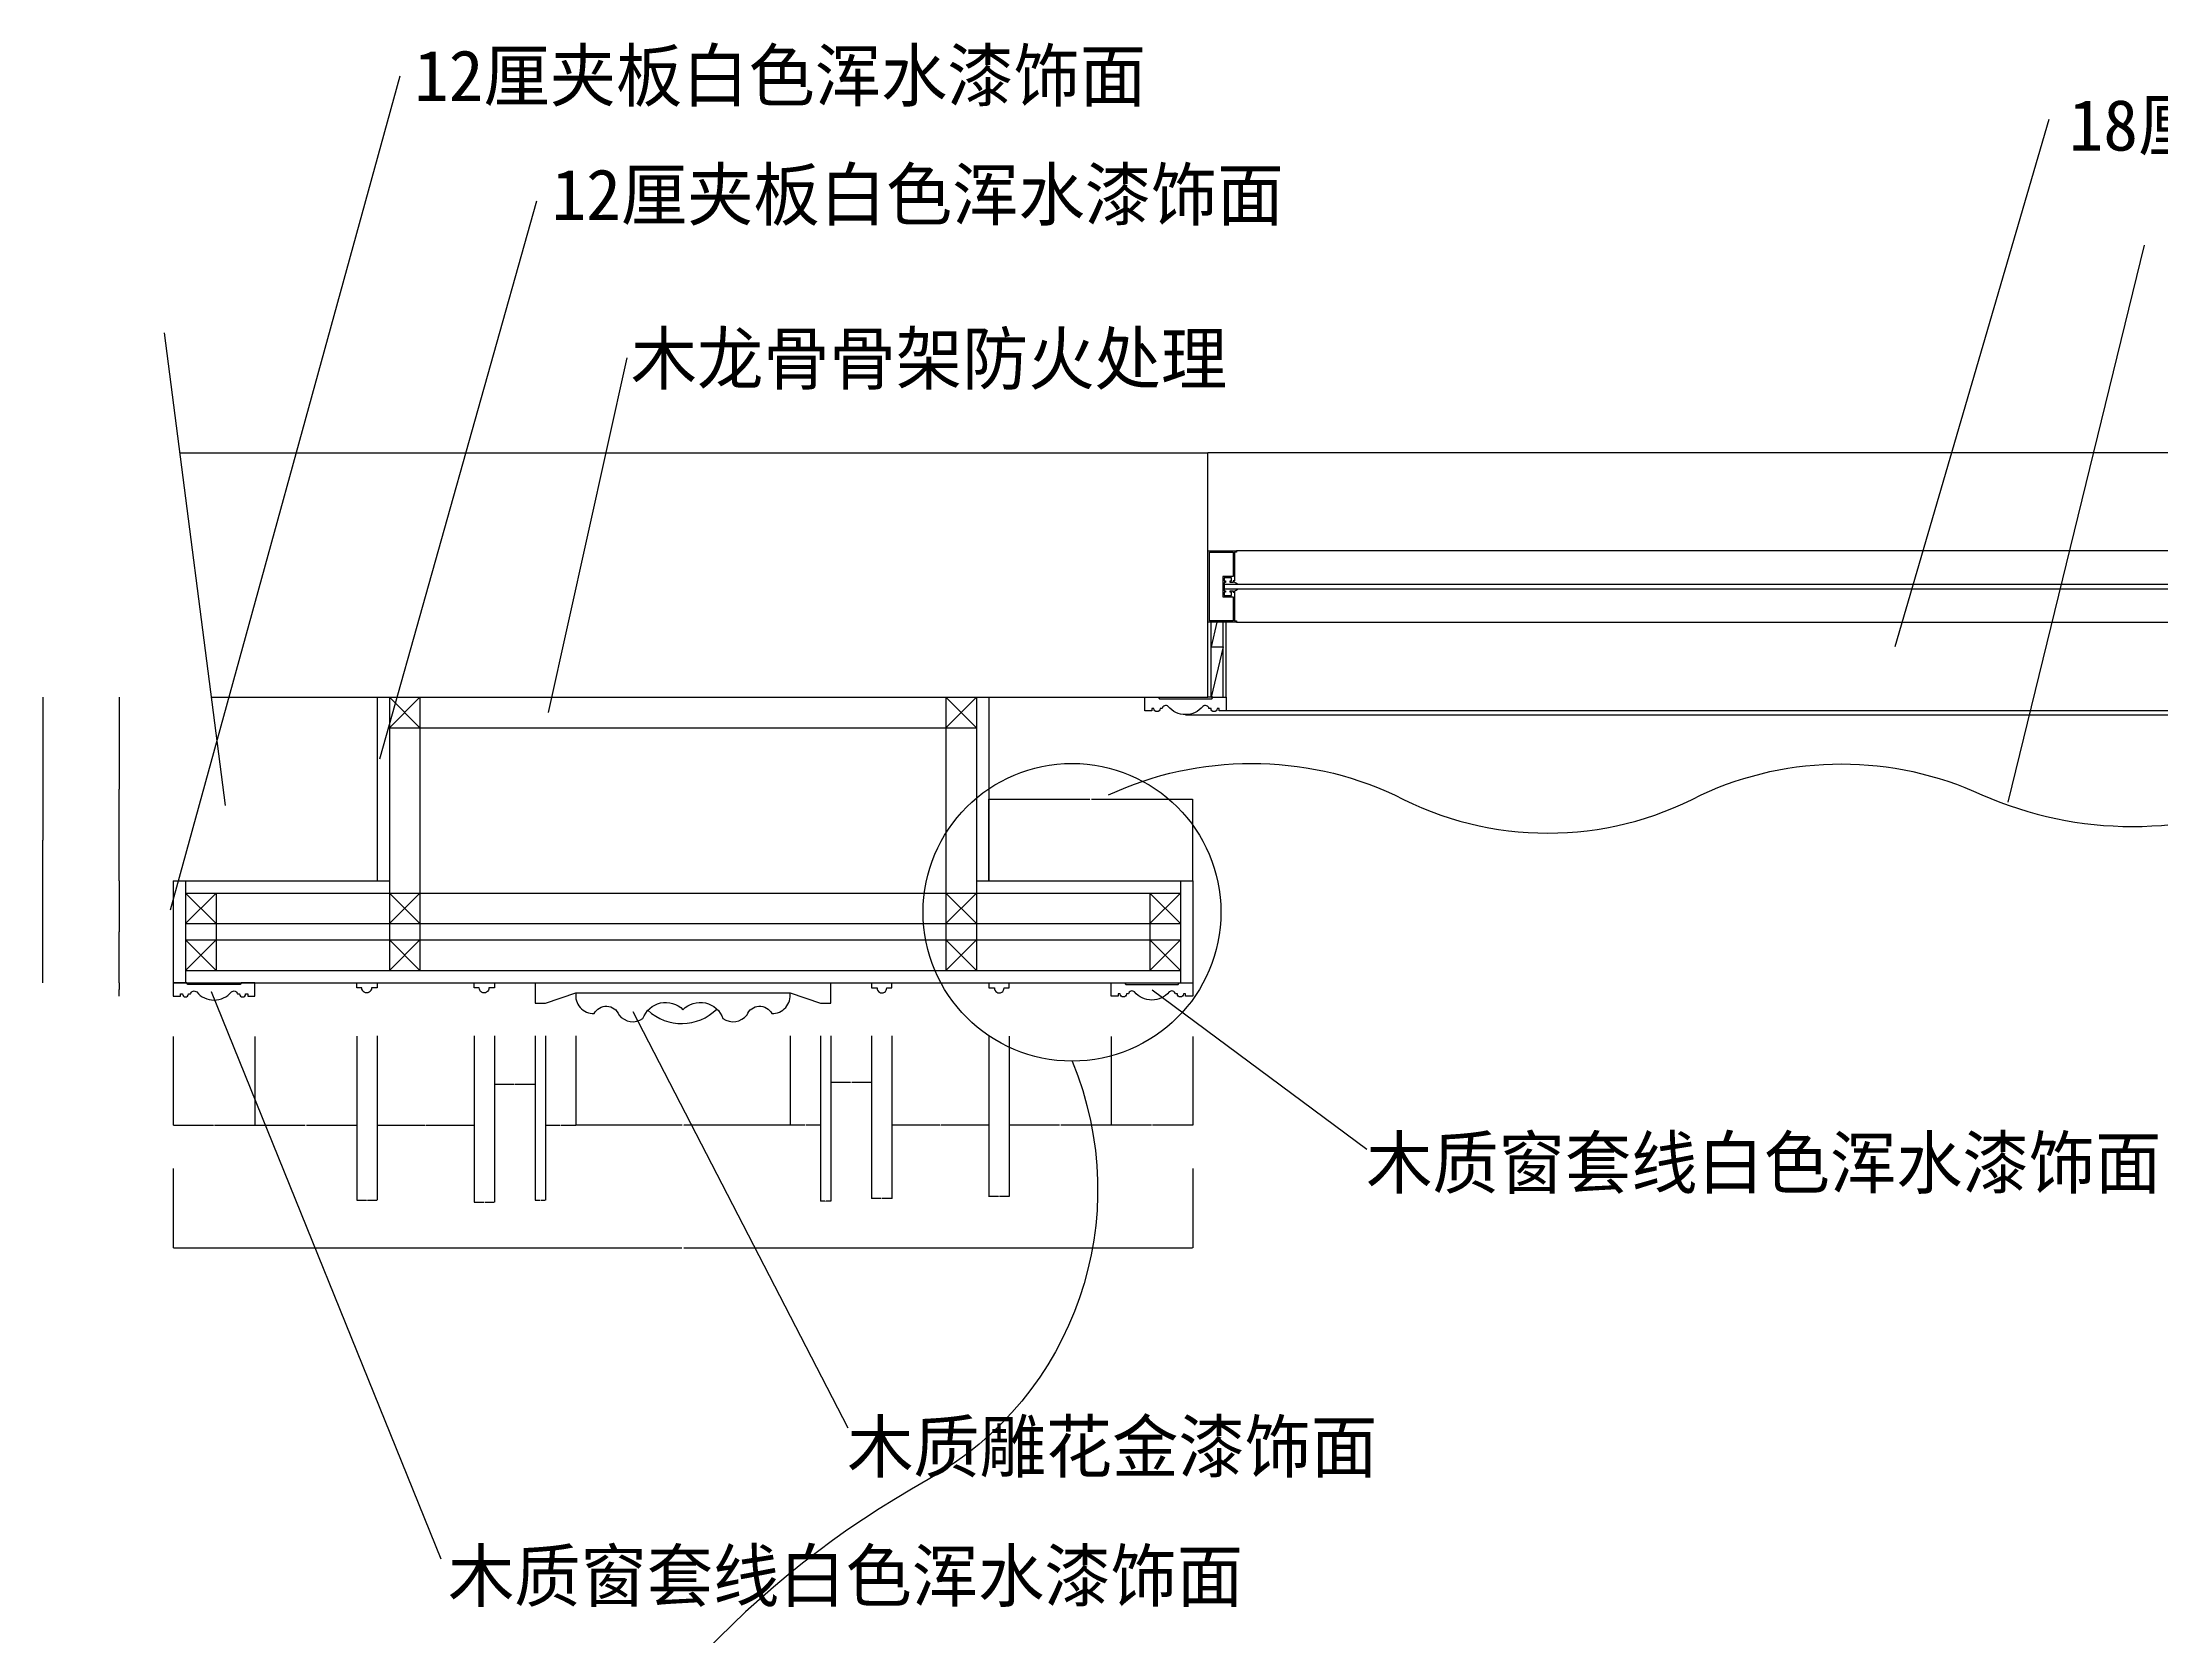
# Model space of a CAD drawing. Header units: metres. Extents: x 313 to 8800, y 220 to 11861.
# Drawn here: x 313 to 4471, y 3515 to 6644 of the extents above; entities that cross this region are included whole.
import ezdxf

# ---------------------------------------------------------------- set-up
doc = ezdxf.new("R2010")
doc.units = ezdxf.units.M
for name, color, linetype in [('2', 2, 'Continuous'), ('3', 3, 'Continuous'), ('4', 4, 'Continuous'), ('7', 7, 'Continuous'), ('BH', 3, 'Continuous'), ('DIM', 3, 'Continuous'), ('TEXT', 3, 'Continuous')]:
    doc.layers.add(name, color=color, linetype=linetype)
doc.dimstyles.get("Standard").update_dxf_attribs({"dimtxt": 2.5, "dimasz": 2.5, "dimexe": 1.25, "dimexo": 0.625, "dimtad": 1, "dimcen": 2.5, "dimazin": 3, "dimtfac": 1, "dimtmove": 0, "dimatfit": 3})

# ---------------------------------------------------------------- blocks, each defined once
blk = doc.blocks.new('*D11')
for p, q in [((1360.04, 4694.52), (1360.04, 4518.88)), ((1780.04, 4694.52), (1780.04, 4518.88)), ((1568.54, 4518.88), (1359.79, 4518.88)), ((1780.29, 4518.88), (1571.54, 4518.88))]:
    blk.add_line(p, q)
at = {"layer": 'Defpoints'}
for p in [(1360.04, 4694.52), (1780.04, 4694.52), (1780.04, 4518.88)]:
    blk.add_point(p, dxfattribs=at)
at = {"layer": 'DIM', "insert": (1570.04, 4518.88), "char_height": 1, "attachment_point": 5}
blk.add_mtext('210', dxfattribs=at)
blk = doc.blocks.new('*D12')
for p, q in [((570.04, 4433.88), (570.04, 4278.16)), ((2570.04, 4433.88), (2570.04, 4278.16)), ((570.29, 4278.16), (1568.04, 4278.16)), ((1572.04, 4278.16), (2569.79, 4278.16))]:
    blk.add_line(p, q)
at = {"layer": 'Defpoints'}
for p in [(570.04, 4433.88), (2570.04, 4433.88), (570.04, 4278.16)]:
    blk.add_point(p, dxfattribs=at)
at = {"layer": 'DIM', "insert": (1570.04, 4278.16), "char_height": 1, "attachment_point": 5}
blk.add_mtext('1000', dxfattribs=at)
blk = doc.blocks.new('*D13')
for p, q in [((314.42, 5358.45), (314.42, 5078.45)), ((314.17, 5078.45), (313.92, 5078.45)), ((314.42, 4798.45), (314.42, 5078.45)), ((314.42, 5078.45), (314.42, 5078.45)), ((314.67, 5078.45), (314.92, 5078.45))]:
    blk.add_line(p, q)
at = {"layer": 'Defpoints'}
for p in [(314.42, 5358.45), (314.42, 5078.45), (314.42, 4798.45)]:
    blk.add_point(p, dxfattribs=at)
at = {"layer": 'DIM', "insert": (314.42, 5079.575), "char_height": 1, "attachment_point": 5}
blk.add_mtext('280', dxfattribs=at)
blk = doc.blocks.new('*D14')
for p, q in [((464.05, 5358.45), (464.05, 5178.45)), ((463.8, 5178.45), (463.55, 5178.45)), ((464.05, 4998.45), (464.05, 5178.45)), ((464.05, 5178.45), (464.05, 5178.45)), ((464.3, 5178.45), (464.55, 5178.45))]:
    blk.add_line(p, q)
at = {"layer": 'Defpoints'}
for p in [(464.05, 5358.45), (464.05, 5178.45), (464.05, 4998.45)]:
    blk.add_point(p, dxfattribs=at)
at = {"layer": 'DIM', "insert": (464.05, 5179.575), "char_height": 1, "attachment_point": 5}
blk.add_mtext('180', dxfattribs=at)
blk = doc.blocks.new('*D15')
for p, q in [((463.8, 4785.28), (463.55, 4785.28)), ((464.05, 4798.45), (464.05, 4785.28)), ((464.05, 4772.11), (464.05, 4785.28)), ((464.05, 4785.28), (464.05, 4785.28)), ((464.3, 4785.28), (464.55, 4785.28))]:
    blk.add_line(p, q)
at = {"layer": 'Defpoints'}
for p in [(464.05, 4798.45), (464.05, 4785.28), (464.05, 4772.11)]:
    blk.add_point(p, dxfattribs=at)
at = {"layer": 'DIM', "insert": (464.05, 4786.405), "char_height": 1, "attachment_point": 5}
blk.add_mtext('15', dxfattribs=at)
blk = doc.blocks.new('*D16')
for p, q in [((464.05, 4998.45), (464.05, 4898.45)), ((463.8, 4898.45), (463.55, 4898.45)), ((464.05, 4798.45), (464.05, 4898.45)), ((464.05, 4898.45), (464.05, 4898.45)), ((464.3, 4898.45), (464.55, 4898.45))]:
    blk.add_line(p, q)
at = {"layer": 'Defpoints'}
for p in [(464.05, 4998.45), (464.05, 4898.45), (464.05, 4798.45)]:
    blk.add_point(p, dxfattribs=at)
at = {"layer": 'DIM', "insert": (464.05, 4899.575), "char_height": 1, "attachment_point": 5}
blk.add_mtext('100', dxfattribs=at)
blk = doc.blocks.new('*D17')
for p, q in [((570.04, 4692.93), (570.04, 4518.88)), ((730.04, 4692.93), (730.04, 4518.88)), ((570.29, 4518.88), (649.04, 4518.88)), ((651.04, 4518.88), (729.79, 4518.88))]:
    blk.add_line(p, q)
at = {"layer": 'Defpoints'}
for p in [(570.04, 4692.93), (730.04, 4692.93), (570.04, 4518.88)]:
    blk.add_point(p, dxfattribs=at)
at = {"layer": 'DIM', "insert": (650.04, 4518.88), "char_height": 1, "attachment_point": 5}
blk.add_mtext('80', dxfattribs=at)
blk = doc.blocks.new('*D18')
for p, q in [((730.04, 4692.93), (730.04, 4518.88)), ((930.04, 4693.49), (930.04, 4518.88)), ((730.29, 4518.88), (828.54, 4518.88)), ((831.54, 4518.88), (929.79, 4518.88))]:
    blk.add_line(p, q)
at = {"layer": 'Defpoints'}
for p in [(730.04, 4692.93), (930.04, 4693.49), (730.04, 4518.88)]:
    blk.add_point(p, dxfattribs=at)
at = {"layer": 'DIM', "insert": (830.04, 4518.88), "char_height": 1, "attachment_point": 5}
blk.add_mtext('100', dxfattribs=at)
blk = doc.blocks.new('*D19')
for p, q in [((969.77, 4694.52), (969.77, 4518.88)), ((1160.31, 4694.52), (1160.31, 4518.88)), ((970.02, 4518.88), (1064.04, 4518.88)), ((1066.04, 4518.88), (1160.06, 4518.88))]:
    blk.add_line(p, q)
at = {"layer": 'Defpoints'}
for p in [(969.77, 4694.52), (1160.31, 4694.52), (969.77, 4518.88)]:
    blk.add_point(p, dxfattribs=at)
at = {"layer": 'DIM', "insert": (1065.04, 4518.88), "char_height": 1, "attachment_point": 5}
blk.add_mtext('95', dxfattribs=at)
blk = doc.blocks.new('*D20')
for p, q in [((1200.04, 4694.52), (1200.04, 4599.22)), ((1280.04, 4694.52), (1280.04, 4599.22)), ((1200.29, 4599.22), (1239.04, 4599.22)), ((1241.04, 4599.22), (1279.79, 4599.22))]:
    blk.add_line(p, q)
at = {"layer": 'Defpoints'}
for p in [(1200.04, 4694.52), (1280.04, 4694.52), (1200.04, 4599.22)]:
    blk.add_point(p, dxfattribs=at)
at = {"layer": 'DIM', "insert": (1240.04, 4599.22), "char_height": 1, "attachment_point": 5}
blk.add_mtext('40', dxfattribs=at)
blk = doc.blocks.new('*D21')
for p, q in [((1300.04, 4694.52), (1300.04, 4518.88)), ((1360.04, 4694.52), (1360.04, 4518.88)), ((1300.29, 4518.88), (1329.04, 4518.88)), ((1331.04, 4518.88), (1359.79, 4518.88))]:
    blk.add_line(p, q)
at = {"layer": 'Defpoints'}
for p in [(1300.04, 4694.52), (1360.04, 4694.52), (1300.04, 4518.88)]:
    blk.add_point(p, dxfattribs=at)
at = {"layer": 'DIM', "insert": (1330.04, 4518.88), "char_height": 1, "attachment_point": 5}
blk.add_mtext('30', dxfattribs=at)
blk = doc.blocks.new('*D22')
for p, q in [((1280.04, 4694.52), (1280.04, 4371.56)), ((1300.04, 4694.52), (1300.04, 4371.56)), ((1280.29, 4371.56), (1289.04, 4371.56)), ((1291.04, 4371.56), (1299.79, 4371.56))]:
    blk.add_line(p, q)
at = {"layer": 'Defpoints'}
for p in [(1280.04, 4694.52), (1300.04, 4694.52), (1280.04, 4371.56)]:
    blk.add_point(p, dxfattribs=at)
at = {"layer": 'DIM', "insert": (1290.04, 4371.56), "char_height": 1, "attachment_point": 5}
blk.add_mtext('10', dxfattribs=at)
blk = doc.blocks.new('*D23')
for p, q in [((930.04, 4693.49), (930.04, 4371.56)), ((969.77, 4694.52), (969.77, 4371.56)), ((930.29, 4371.56), (948.905, 4371.56)), ((950.905, 4371.56), (969.52, 4371.56))]:
    blk.add_line(p, q)
at = {"layer": 'Defpoints'}
for p in [(930.04, 4693.49), (969.77, 4694.52), (930.04, 4371.56)]:
    blk.add_point(p, dxfattribs=at)
at = {"layer": 'DIM', "insert": (949.905, 4371.56), "char_height": 1, "attachment_point": 5}
blk.add_mtext('20', dxfattribs=at)
blk = doc.blocks.new('*D24')
for p, q in [((1160.31, 4694.52), (1160.31, 4367.95)), ((1200.04, 4694.52), (1200.04, 4367.95)), ((1160.56, 4367.95), (1179.175, 4367.95)), ((1181.175, 4367.95), (1199.79, 4367.95))]:
    blk.add_line(p, q)
at = {"layer": 'Defpoints'}
for p in [(1160.31, 4694.52), (1200.04, 4694.52), (1160.31, 4367.95)]:
    blk.add_point(p, dxfattribs=at)
at = {"layer": 'DIM', "insert": (1180.175, 4367.95), "char_height": 1, "attachment_point": 5}
blk.add_mtext('20', dxfattribs=at)
blk = doc.blocks.new('*D25')
for p, q in [((2410.04, 4692.93), (2410.04, 4518.88)), ((2570.04, 4692.93), (2570.04, 4518.88)), ((2489.04, 4518.88), (2409.79, 4518.88)), ((2570.29, 4518.88), (2491.04, 4518.88))]:
    blk.add_line(p, q)
at = {"layer": 'Defpoints'}
for p in [(2410.04, 4692.93), (2570.04, 4692.93), (2570.04, 4518.88)]:
    blk.add_point(p, dxfattribs=at)
at = {"layer": 'DIM', "insert": (2490.04, 4518.88), "char_height": 1, "attachment_point": 5}
blk.add_mtext('80', dxfattribs=at)
blk = doc.blocks.new('*D26')
for p, q in [((2170.04, 4998.45), (2170.04, 5158.7)), ((2170.29, 5158.7), (2368.54, 5158.7)), ((2371.54, 5158.7), (2569.79, 5158.7)), ((2570.04, 4998.45), (2570.04, 5158.7))]:
    blk.add_line(p, q)
at = {"layer": 'Defpoints'}
for p in [(2170.04, 5158.7), (2170.04, 4998.45), (2570.04, 4998.45)]:
    blk.add_point(p, dxfattribs=at)
at = {"layer": 'DIM', "insert": (2370.04, 5158.7), "char_height": 1, "attachment_point": 5}
blk.add_mtext('200', dxfattribs=at)
blk = doc.blocks.new('*D27')
for p, q in [((2210.04, 4693.49), (2210.04, 4518.88)), ((2410.04, 4692.93), (2410.04, 4518.88)), ((2308.54, 4518.88), (2209.79, 4518.88)), ((2410.29, 4518.88), (2311.54, 4518.88))]:
    blk.add_line(p, q)
at = {"layer": 'Defpoints'}
for p in [(2210.04, 4693.49), (2410.04, 4692.93), (2410.04, 4518.88)]:
    blk.add_point(p, dxfattribs=at)
at = {"layer": 'DIM', "insert": (2310.04, 4518.88), "char_height": 1, "attachment_point": 5}
blk.add_mtext('100', dxfattribs=at)
blk = doc.blocks.new('*D28')
for p, q in [((1860.04, 4694.52), (1860.04, 4602.67)), ((1940.04, 4694.52), (1940.04, 4602.67)), ((1899.04, 4602.67), (1859.79, 4602.67)), ((1940.29, 4602.67), (1901.04, 4602.67))]:
    blk.add_line(p, q)
at = {"layer": 'Defpoints'}
for p in [(1860.04, 4694.52), (1940.04, 4694.52), (1940.04, 4602.67)]:
    blk.add_point(p, dxfattribs=at)
at = {"layer": 'DIM', "insert": (1900.04, 4602.67), "char_height": 1, "attachment_point": 5}
blk.add_mtext('40', dxfattribs=at)
blk = doc.blocks.new('*D29')
for p, q in [((1780.04, 4694.52), (1780.04, 4518.88)), ((1840.04, 4694.52), (1840.04, 4518.88)), ((1809.04, 4518.88), (1779.79, 4518.88)), ((1840.29, 4518.88), (1811.04, 4518.88))]:
    blk.add_line(p, q)
at = {"layer": 'Defpoints'}
for p in [(1780.04, 4694.52), (1840.04, 4694.52), (1840.04, 4518.88)]:
    blk.add_point(p, dxfattribs=at)
at = {"layer": 'DIM', "insert": (1810.04, 4518.88), "char_height": 1, "attachment_point": 5}
blk.add_mtext('30', dxfattribs=at)
blk = doc.blocks.new('*D30')
for p, q in [((1940.04, 4694.52), (1940.04, 4374.95)), ((1980.04, 4694.52), (1980.04, 4374.95)), ((1959.04, 4374.95), (1939.79, 4374.95)), ((1980.29, 4374.95), (1961.04, 4374.95))]:
    blk.add_line(p, q)
at = {"layer": 'Defpoints'}
for p in [(1940.04, 4694.52), (1980.04, 4694.52), (1980.04, 4374.95)]:
    blk.add_point(p, dxfattribs=at)
at = {"layer": 'DIM', "insert": (1960.04, 4374.95), "char_height": 1, "attachment_point": 5}
blk.add_mtext('20', dxfattribs=at)
blk = doc.blocks.new('*D31')
for p, q in [((1840.04, 4694.52), (1840.04, 4369.48)), ((1860.04, 4694.52), (1860.04, 4369.48)), ((1849.04, 4369.48), (1839.79, 4369.48)), ((1860.29, 4369.48), (1851.04, 4369.48))]:
    blk.add_line(p, q)
at = {"layer": 'Defpoints'}
for p in [(1840.04, 4694.52), (1860.04, 4694.52), (1860.04, 4369.48)]:
    blk.add_point(p, dxfattribs=at)
at = {"layer": 'DIM', "insert": (1850.04, 4369.48), "char_height": 1, "attachment_point": 5}
blk.add_mtext('10', dxfattribs=at)
blk = doc.blocks.new('*D32')
for p, q in [((2170.01, 4694.52), (2170.01, 4379.06)), ((2210.04, 4693.49), (2210.04, 4379.06)), ((2189.025, 4379.06), (2169.76, 4379.06)), ((2210.29, 4379.06), (2191.025, 4379.06))]:
    blk.add_line(p, q)
at = {"layer": 'Defpoints'}
for p in [(2170.01, 4694.52), (2210.04, 4693.49), (2210.04, 4379.06)]:
    blk.add_point(p, dxfattribs=at)
at = {"layer": 'DIM', "insert": (2190.025, 4379.06), "char_height": 1, "attachment_point": 5}
blk.add_mtext('20', dxfattribs=at)
blk = doc.blocks.new('*D33')
for p, q in [((1980.04, 4694.52), (1980.04, 4518.88)), ((2170.01, 4694.52), (2170.01, 4518.88)), ((2074.025, 4518.88), (1979.79, 4518.88)), ((2170.26, 4518.88), (2076.025, 4518.88))]:
    blk.add_line(p, q)
at = {"layer": 'Defpoints'}
for p in [(1980.04, 4694.52), (2170.01, 4694.52), (2170.01, 4518.88)]:
    blk.add_point(p, dxfattribs=at)
at = {"layer": 'DIM', "insert": (2075.025, 4518.88), "char_height": 1, "attachment_point": 5}
blk.add_mtext('95', dxfattribs=at)

msp = doc.modelspace()

# ---------------------------------------------------------------- linework, layer by layer
at = {"layer": '2'}
for p, q in [((582.69, 5838.45), (2600.04, 5838.45)), ((2600.04, 5358.45), (2600.04, 5838.45)), ((644.66, 5358.45), (2600.04, 5358.45))]:
    msp.add_line(p, q, dxfattribs=at)
at = {"layer": '3'}
for p, q in [((2648.99, 5586.28), (2658.99, 5580.74)), ((2658.99, 5570.74), (2648.99, 5564.28)), ((1054.04, 5358.45), (994.04, 5298.45)), ((1054.04, 5298.45), (994.04, 5358.45)), ((2146.04, 5358.45), (2086.04, 5298.45)), ((2146.04, 5298.45), (2086.04, 5358.45)), ((594.04, 4998.45), (594.04, 4798.45)), ((654.04, 4974.45), (594.04, 4914.45)), ((654.04, 4914.45), (594.04, 4974.45)), ((1054.04, 4974.45), (994.04, 4914.45)), ((1054.04, 4914.45), (994.04, 4974.45)), ((2146.04, 4914.45), (2086.04, 4974.45)), ((2146.04, 4974.45), (2086.04, 4914.45)), ((2546.04, 4974.45), (2486.04, 4914.45)), ((2546.04, 4914.45), (2486.04, 4974.45)), ((594.04, 4882.45), (654.04, 4822.45)), ((654.04, 4882.45), (594.04, 4822.45)), ((1054.04, 4882.45), (994.04, 4822.45)), ((1054.04, 4822.45), (994.04, 4882.45)), ((2146.04, 4822.45), (2086.04, 4882.45)), ((2146.04, 4882.45), (2086.04, 4822.45)), ((2546.04, 4822.45), (2486.04, 4882.45)), ((2546.04, 4882.45), (2486.04, 4822.45)), ((1360.04, 4778.45), (1780.04, 4778.45))]:
    msp.add_line(p, q, dxfattribs=at)
for points in [[(2649.24, 5555.74), (2649.24, 5508.54), (2602.84, 5508.54), (2602.84, 5642.94), (2649.24, 5642.94), (2649.24, 5595.74), (2629.24, 5595.74), (2629.24, 5555.74)], [(6568.04, 5580.74), (6568.04, 5570.74), (2632.04, 5570.74), (2632.04, 5580.74)]]:
    msp.add_lwpolyline(points, close=True, dxfattribs=at)
at = {"layer": '4'}
for p, q in [((2636.04, 5357.32), (2636.04, 5505.74)), ((970.04, 5358.45), (970.04, 4998.45)), ((2170.04, 5358.45), (2170.04, 4998.45)), ((2609.56, 5358.45), (2600.04, 5358.45)), ((6564.04, 5332.11), (2636.04, 5332.11)), ((570.04, 4998.45), (994.04, 4998.45)), ((570.04, 4998.45), (570.04, 4798.45)), ((2146.04, 4998.45), (2570.04, 4998.45)), ((2570.04, 4998.45), (2570.04, 4798.45)), ((570.04, 4798.45), (2570.04, 4798.45))]:
    msp.add_line(p, q, dxfattribs=at)
for points in [[(2490.04, 5332.11), (2476.04, 5332.11), (2476.04, 5358.45), (2502.53, 5358.45), (2504.7, 5355.15), (2607.39, 5355.15), (2609.56, 5358.45), (2636.04, 5358.45), (2636.04, 5332.11), (2622.04, 5332.11), (2622.04, 5336.32), (2618.04, 5336.32, -0.98), (2606.05, 5336.32), (2602.04, 5336.32, 0.58), (2590.04, 5340.42, -0.47), (2522.04, 5340.42, 0.58), (2510.04, 5336.32), (2506.04, 5336.32, -0.98), (2494.04, 5336.32), (2490.04, 5336.32)], [(716.04, 4772.11), (730.04, 4772.11), (730.04, 4798.45), (703.56, 4798.45), (701.39, 4795.15), (598.7, 4795.15), (596.53, 4798.45), (570.04, 4798.45), (570.04, 4772.11), (584.04, 4772.11), (584.04, 4776.32), (588.04, 4776.32, 0.98), (600.04, 4776.32), (604.04, 4776.32, -0.58), (616.04, 4780.42, 0.47), (684.04, 4780.42, -0.58), (696.04, 4776.32), (700.05, 4776.32, 0.98), (712.04, 4776.32), (716.04, 4776.32)], [(2424.04, 4772.11), (2410.04, 4772.11), (2410.04, 4798.45), (2436.53, 4798.45), (2438.7, 4795.15), (2541.39, 4795.15), (2543.56, 4798.45), (2570.04, 4798.45), (2570.04, 4772.11), (2556.04, 4772.11), (2556.04, 4776.32), (2552.04, 4776.32, -0.98), (2540.05, 4776.32), (2536.04, 4776.32, 0.58), (2524.04, 4780.42, -0.47), (2456.04, 4780.42, 0.58), (2444.04, 4776.32), (2440.04, 4776.32, -0.98), (2428.04, 4776.32), (2424.04, 4776.32)]]:
    msp.add_lwpolyline(points, format="xyb", close=True, dxfattribs=at)
for points in [[(969.77, 4798.45), (969.77, 4788.45), (959.04, 4788.45, -1.05), (940.04, 4788.45), (930.04, 4788.45), (930.04, 4798.45)], [(1200.04, 4798.45), (1200.04, 4788.45), (1189.31, 4788.45, -1.05), (1170.31, 4788.45), (1160.31, 4788.45), (1160.31, 4798.45)], [(1280.04, 4798.45), (1280.04, 4758.45), (1300.04, 4758.45), (1360.04, 4778.45, 0.47), (1395.97, 4737.83, -0.65), (1444.38, 4735.42, 0.4), (1491.58, 4728.16, -0.56), (1570.04, 4745.41, -0.56), (1648.51, 4728.16, 0.4), (1695.71, 4735.42, -0.65), (1744.11, 4737.83, 0.47), (1780.04, 4778.45), (1840.04, 4758.45), (1860.04, 4758.45), (1860.04, 4798.45)], [(1940.04, 4798.45), (1940.04, 4788.45), (1950.78, 4788.45, 1.05), (1969.77, 4788.45), (1979.77, 4788.45), (1979.77, 4798.45)], [(2170.31, 4798.45), (2170.31, 4788.45), (2181.05, 4788.45, 1.05), (2200.04, 4788.45), (2210.04, 4788.45), (2210.04, 4798.45)]]:
    msp.add_lwpolyline(points, format="xyb", dxfattribs=at)
at = {"layer": '7'}
for p, q in [((6600.04, 5838.45), (2600.04, 5838.45)), ((6544.04, 5645.74), (2656.04, 5645.74)), ((2656.04, 5505.74), (6544.04, 5505.74)), ((994.04, 5358.45), (994.04, 4974.45)), ((1054.04, 5358.45), (1054.04, 4822.45)), ((2086.04, 5358.45), (2086.04, 4822.45)), ((2146.04, 5358.45), (2146.04, 4974.45)), ((2556.04, 5324.29), (6644.04, 5324.29)), ((994.04, 5298.45), (2146.04, 5298.45)), ((2546.04, 4998.45), (2546.04, 4798.45)), ((594.04, 4974.45), (2546.04, 4974.45)), ((654.04, 4974.45), (654.04, 4822.45)), ((994.04, 4974.45), (994.04, 4822.45)), ((2146.04, 4974.45), (2146.04, 4822.45)), ((2486.04, 4974.45), (2486.04, 4822.45)), ((594.04, 4914.45), (2546.04, 4914.45)), ((594.04, 4882.45), (2546.04, 4882.45)), ((594.04, 4822.45), (2546.04, 4822.45))]:
    msp.add_line(p, q, dxfattribs=at)
msp.add_lwpolyline([(2632.04, 5558.54), (2646.44, 5558.54), (2646.44, 5564.74), (2643.84, 5564.74), (2643.84, 5567.54), (2649.24, 5567.54), (2649.24, 5564.74), (2652.04, 5564.74), (2652.04, 5508.54), (2656.04, 5508.54), (2656.04, 5505.74), (2600.04, 5505.74), (2600.04, 5645.74), (2656.04, 5645.74), (2656.04, 5642.94), (2652.04, 5642.94), (2652.04, 5586.74), (2649.24, 5586.74), (2649.24, 5583.94), (2643.84, 5583.94), (2643.84, 5586.74), (2646.44, 5586.74), (2646.44, 5592.94), (2632.04, 5592.94), (2632.04, 5586.74), (2634.64, 5586.74), (2634.64, 5583.94), (2632.04, 5583.94), (2632.04, 5567.54), (2634.64, 5567.54), (2634.64, 5564.74), (2632.04, 5564.74)], close=True, dxfattribs=at)
msp.add_arc((1567.54, 4816.31), 97.9, 227.3, 314.8, dxfattribs=at)
at = {"layer": 'BH'}
for p, q in [((2606.04, 5358.45), (2606.04, 5505.74)), ((2630.04, 5358.45), (2630.04, 5505.74))]:
    msp.add_line(p, q, dxfattribs=at)
msp.add_lwpolyline([(2617.65, 5505.74), (2606.04, 5457.36), (2630.04, 5457.36), (2606.3, 5358.45)], dxfattribs=at)
at = {"layer": 'DIM'}
msp.add_line((552.33, 6073.59), (672.06, 5146.26), dxfattribs=at)
for points in [[(2405.17, 5167.12, -0.22), (2966.09, 5167.12, 0.25), (3567.43, 5167.12, -0.22), (4118.24, 5167.12, 0.21), (4709.47, 5167.12, -0.02), (4761.27, 5192.43, -0.02)], [(2333.3, 4644.47, -0.38), (2050.82, 3823.42, 0.16), (1264.22, 2970.31, 0.66)]]:
    msp.add_lwpolyline(points, format="xyb", dxfattribs=at)
msp.add_circle((2333.3, 4936.64), 292.17, dxfattribs=at)

# ---------------------------------------------------------------- texts
at = {"layer": 'TEXT'}
for s, p in [('12厘夹板白色浑水漆饰面', (1042.61, 6528.42)), ('18厘夹板白色浑水漆饰面', (4288.62, 6431.28)), ('12厘夹板白色浑水漆饰面', (1312.22, 6294.9)), ('木龙骨骨架防火处理', (1467.61, 5973.07)), ('木质窗套线白色浑水漆饰面', (2910.32, 4395.19)), ('木质雕花金漆饰面', (1892.09, 3838.03)), ('木质窗套线白色浑水漆饰面', (1109.01, 3584.63))]:
    msp.add_text(s, height=100, dxfattribs=at).set_placement(p)

# ---------------------------------------------------------------- dimensions: what is measured, and where the dimension line sits
at = {"layer": 'DIM'}
for base, p1, p2, text, picture, middle in [((314.42, 5078.45), (314.42, 5358.45), (314.42, 4798.45), '280', '*D13', (314.42, 5079.575)), ((464.05, 5178.45), (464.05, 5358.45), (464.05, 4998.45), '180', '*D14', (464.05, 5179.575)), ((2170.04, 5158.7), (2170.04, 4998.45), (2570.04, 4998.45), '200', '*D26', (2370.04, 5158.7)), ((464.05, 4898.45), (464.05, 4998.45), (464.05, 4798.45), '100', '*D16', (464.05, 4899.575)), ((464.05, 4785.28), (464.05, 4798.45), (464.05, 4772.11), '15', '*D15', (464.05, 4786.405)), ((570.04, 4518.88), (570.04, 4692.93), (730.04, 4692.93), '80', '*D17', (650.04, 4518.88)), ((730.04, 4518.88), (730.04, 4692.93), (930.04, 4693.49), '100', '*D18', (830.04, 4518.88)), ((930.04, 4371.56), (930.04, 4693.49), (969.77, 4694.52), '20', '*D23', (949.905, 4371.56)), ((969.77, 4518.88), (969.77, 4694.52), (1160.31, 4694.52), '95', '*D19', (1065.04, 4518.88)), ((1160.31, 4367.95), (1160.31, 4694.52), (1200.04, 4694.52), '20', '*D24', (1180.175, 4367.95)), ((1200.04, 4599.22), (1200.04, 4694.52), (1280.04, 4694.52), '40', '*D20', (1240.04, 4599.22)), ((1280.04, 4371.56), (1280.04, 4694.52), (1300.04, 4694.52), '10', '*D22', (1290.04, 4371.56)), ((1300.04, 4518.88), (1300.04, 4694.52), (1360.04, 4694.52), '30', '*D21', (1330.04, 4518.88)), ((1780.04, 4518.88), (1780.04, 4694.52), (1360.04, 4694.52), '210', '*D11', (1570.04, 4518.88)), ((1840.04, 4518.88), (1840.04, 4694.52), (1780.04, 4694.52), '30', '*D29', (1810.04, 4518.88)), ((1860.04, 4369.48), (1860.04, 4694.52), (1840.04, 4694.52), '10', '*D31', (1850.04, 4369.48)), ((1940.04, 4602.67), (1940.04, 4694.52), (1860.04, 4694.52), '40', '*D28', (1900.04, 4602.67)), ((1980.04, 4374.95), (1980.04, 4694.52), (1940.04, 4694.52), '20', '*D30', (1960.04, 4374.95)), ((2170.01, 4518.88), (2170.01, 4694.52), (1980.04, 4694.52), '95', '*D33', (2075.025, 4518.88)), ((2210.04, 4379.06), (2210.04, 4693.49), (2170.01, 4694.52), '20', '*D32', (2190.025, 4379.06)), ((2410.04, 4518.88), (2410.04, 4692.93), (2210.04, 4693.49), '100', '*D27', (2310.04, 4518.88)), ((2570.04, 4518.88), (2570.04, 4692.93), (2410.04, 4692.93), '80', '*D25', (2490.04, 4518.88)), ((570.04, 4278.16), (570.04, 4433.88), (2570.04, 4433.88), '1000', '*D12', (1570.04, 4278.16))]:
    dim = msp.add_linear_dim(base=base, p1=p1, p2=p2, text=text, dimstyle='Standard', dxfattribs=at)
    dim.commit()
    dim.dimension.update_dxf_attribs({"geometry": picture, "text_midpoint": middle})

# ---------------------------------------------------------------- leaders
for points in [[(564.47, 4941.13), (1015.3, 6577.94)], [(3948.35, 5458.33), (4250.17, 6492.75)], [(975.35, 5237.69), (1283.51, 6332.7)], [(4170.09, 5152.66), (4437.71, 6245.42)], [(1306.33, 5328.94), (1460.41, 6024.73)], [(644.36, 4781.44), (1094.7, 3667.96)], [(2490.69, 4784.42), (2911.59, 4472.15)], [(1471.94, 4742.17), (1893.6, 3925.29)]]:
    msp.add_leader(points, dimstyle='Standard', dxfattribs=at)

doc.saveas('drawing.dxf')
